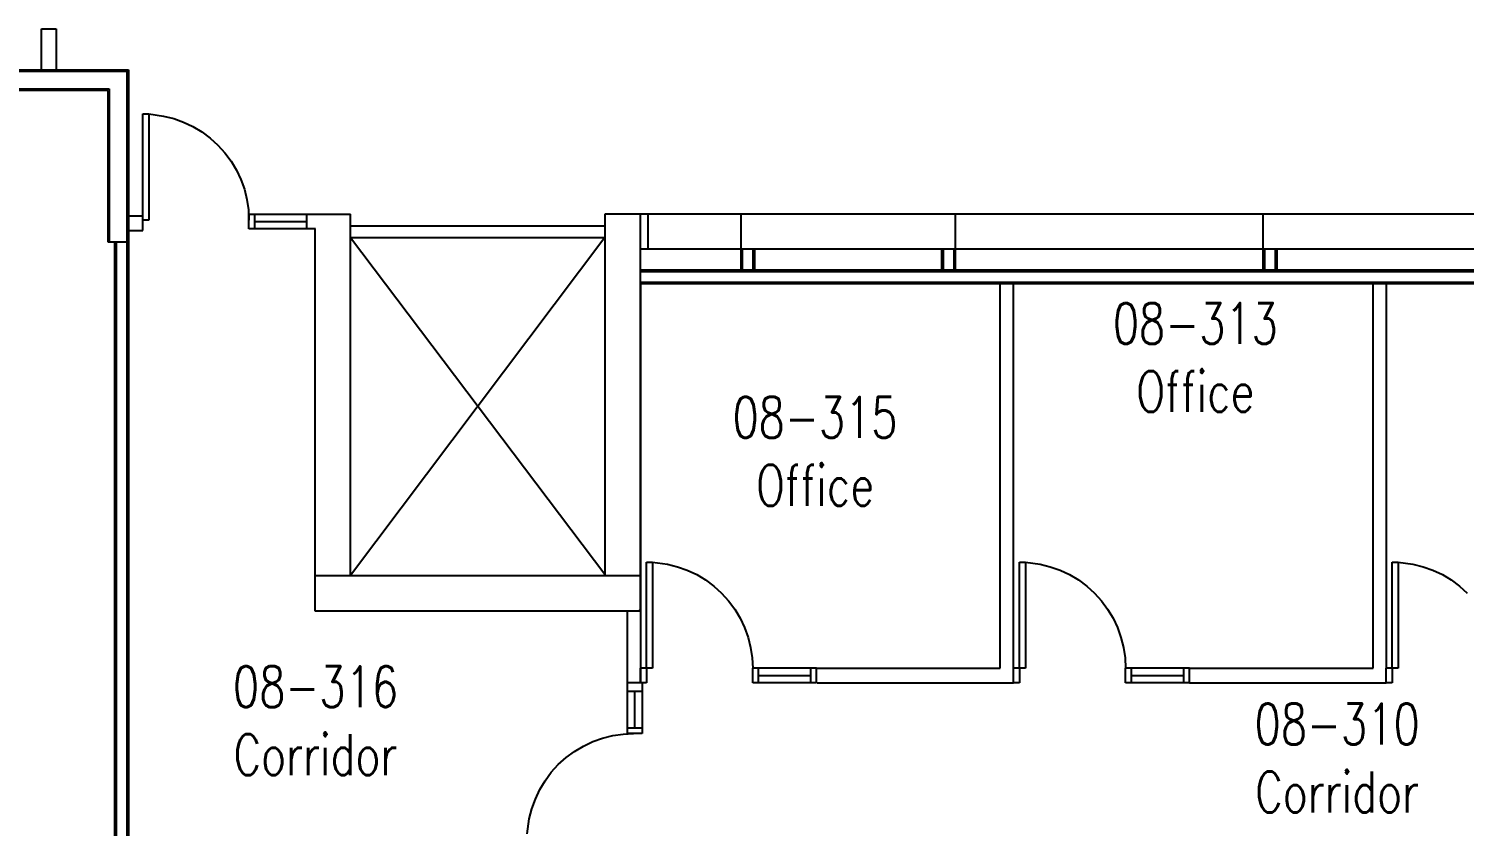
# Model space of a CAD drawing. Extents: x 11182 to 734459, y -1391328 to 152085.
# Drawn here: x 442760 to 455134, y -833694 to -826824 of the extents above; entities that cross this region are included whole.
import ezdxf
from ezdxf.enums import TextEntityAlignment as Align

# ---------------------------------------------------------------- set-up
doc = ezdxf.new("R2010")
doc.units = 0
doc.header["$LTSCALE"] = 500
doc.header["$MEASUREMENT"] = 0
for name, color, linetype in [('0_room_data', 7, 'CONTINUOUS'), ('1_Wall_Exist', 251, 'CONTINUOUS'), ('3_Text', 7, 'CONTINUOUS')]:
    doc.layers.add(name, color=color, linetype=linetype)
doc.styles.add('1_200', font='simplex.shx', dxfattribs={"width": 0.75, "height": 460})

# ---------------------------------------------------------------- blocks, each defined once
blk = doc.blocks.new('room_data')
at = {"layer": '3_Text', "style": '1_200', "width": 0.75}
for tag, p in [('ROOMNUM', (0, 0)), ('ROOMUSE', (0, -575))]:
    blk.add_attdef(tag, text='', height=345, dxfattribs=at).set_placement(p, align=Align.MIDDLE_CENTER)

msp = doc.modelspace()

# ---------------------------------------------------------------- linework, layer by layer
at = {"layer": '1_Wall_Exist'}
for p, q in [((442871, -826824), (442998, -826824)), ((442871, -827177), (442871, -826824)), ((442998, -826824), (442998, -827177)), ((442521, -827177), (443620, -827177)), ((443620, -827177), (443620, -837364)), ((442521, -827190), (443607, -827190)), ((443607, -827190), (443607, -837364)), ((443442, -827355), (434252, -827355)), ((442521, -827342), (443455, -827342)), ((443442, -827355), (443442, -828660)), ((443455, -827342), (443455, -828660)), ((443745, -827558), (443796, -827558)), ((443745, -828472), (443745, -827558)), ((443796, -827558), (443923, -827576)), ((443796, -827558), (443796, -828472)), ((443923, -827576), (444010, -827598)), ((444010, -827598), (444095, -827628)), ((444095, -827628), (444176, -827666)), ((444176, -827666), (444253, -827712)), ((444253, -827712), (444324, -827766)), ((444324, -827766), (444391, -827826)), ((444391, -827826), (444451, -827893)), ((444451, -827893), (444505, -827964)), ((444505, -827964), (444551, -828041)), ((444551, -828041), (444589, -828123)), ((444589, -828123), (444619, -828207)), ((444619, -828207), (444641, -828294)), ((444641, -828294), (444654, -828383)), ((444654, -828383), (444659, -828472)), ((443617, -828436), (443745, -828436)), ((443745, -828563), (443745, -828436)), ((443796, -828472), (443745, -828472)), ((444657, -828548), (444657, -828421)), ((444657, -828421), (445535, -828421)), ((444708, -828421), (444708, -828548)), ((444708, -828485), (445158, -828485)), ((445158, -828548), (445158, -828421)), ((445535, -831536), (445535, -828421)), ((445535, -828522), (447726, -828522)), ((457652, -828422), (447726, -828422)), ((447726, -828422), (447726, -831536)), ((448032, -828422), (448032, -831842)), ((448100, -828722), (448100, -828422)), ((448900, -828904), (448900, -828422)), ((450750, -828904), (450750, -828422)), ((453402, -828904), (453402, -828422)), ((443442, -828660), (443620, -828660)), ((443502, -837764), (443502, -828660)), ((443515, -828660), (443515, -837364)), ((443617, -828563), (443745, -828563)), ((445231, -828548), (444657, -828548)), ((445229, -831842), (445229, -828548)), ((445535, -828622), (447735, -831534)), ((447726, -828622), (445535, -831534)), ((445535, -828622), (447726, -828622)), ((456252, -828722), (448032, -828722)), ((448100, -828722), (448100, -828722)), ((448913, -828904), (448913, -828722)), ((449005, -828904), (449005, -828722)), ((449018, -828904), (449018, -828722)), ((450632, -828904), (450632, -828722)), ((450645, -828904), (450645, -828722)), ((450737, -828904), (450737, -828722)), ((453415, -828904), (453415, -828722)), ((453507, -828904), (453507, -828722)), ((453520, -828904), (453520, -828722)), ((457497, -828904), (448035, -828904)), ((457497, -828917), (448035, -828917)), ((457497, -829009), (448035, -829009)), ((457497, -829022), (448035, -829022)), ((448035, -829022), (448035, -832459)), ((451135, -832332), (451135, -829022)), ((451250, -832332), (451250, -829022)), ((454350, -832332), (454350, -829022)), ((454464, -832332), (454464, -829022)), ((448086, -831418), (448137, -831418)), ((448086, -832332), (448086, -831418)), ((448137, -831418), (448265, -831436)), ((448137, -831418), (448137, -832332)), ((448265, -831436), (448352, -831458)), ((448352, -831458), (448436, -831488)), ((448436, -831488), (448518, -831526)), ((451301, -831418), (451351, -831418)), ((451301, -832332), (451301, -831418)), ((451351, -831418), (451479, -831436)), ((451351, -831418), (451351, -832332)), ((451479, -831436), (451566, -831458)), ((451566, -831458), (451651, -831488)), ((451651, -831488), (451732, -831526)), ((454513, -831418), (454564, -831418)), ((454513, -832332), (454513, -831418)), ((454564, -831418), (454692, -831436)), ((454564, -831418), (454564, -832332)), ((454692, -831436), (454779, -831458)), ((454779, -831458), (454863, -831488)), ((454863, -831488), (454945, -831526)), ((448035, -831536), (445229, -831536)), ((448518, -831526), (448594, -831572)), ((448594, -831572), (448666, -831626)), ((448666, -831626), (448733, -831686)), ((451732, -831526), (451808, -831572)), ((451808, -831572), (451880, -831626)), ((451880, -831626), (451947, -831686)), ((454945, -831526), (455021, -831572)), ((455021, -831572), (455093, -831626)), ((455093, -831626), (455160, -831686)), ((448733, -831686), (448793, -831753)), ((448793, -831753), (448846, -831824)), ((451947, -831686), (452007, -831753)), ((452007, -831753), (452060, -831824)), ((448035, -831842), (445229, -831842)), ((447921, -832896), (447921, -831842)), ((448035, -831823), (448016, -831842)), ((448846, -831824), (448892, -831901)), ((452060, -831824), (452107, -831901)), ((448892, -831901), (448931, -831983)), ((448931, -831983), (448961, -832067)), ((452107, -831901), (452145, -831983)), ((452145, -831983), (452175, -832067)), ((448961, -832067), (448983, -832154)), ((452175, -832067), (452197, -832154)), ((448983, -832154), (448996, -832243)), ((448996, -832243), (449001, -832332)), ((452197, -832154), (452210, -832243)), ((452210, -832243), (452215, -832332)), ((448086, -832332), (448035, -832332)), ((448035, -832459), (448035, -832332)), ((448086, -832332), (448086, -832459)), ((448137, -832332), (448086, -832332)), ((449052, -832332), (449001, -832332)), ((449001, -832459), (449001, -832332)), ((449502, -832332), (449052, -832332)), ((449052, -832459), (449052, -832332)), ((449552, -832332), (449502, -832332)), ((449502, -832459), (449502, -832332)), ((449552, -832332), (451135, -832332)), ((449552, -832459), (449552, -832332)), ((451300, -832332), (451250, -832332)), ((451250, -832459), (451250, -832332)), ((451300, -832332), (451300, -832459)), ((451351, -832332), (451301, -832332)), ((452266, -832332), (452215, -832332)), ((452215, -832459), (452215, -832332)), ((452716, -832332), (452266, -832332)), ((452266, -832459), (452266, -832332)), ((452767, -832332), (452716, -832332)), ((452716, -832459), (452716, -832332)), ((452765, -832332), (454350, -832332)), ((452767, -832459), (452767, -832332)), ((454513, -832332), (454462, -832332)), ((454462, -832459), (454462, -832332)), ((454513, -832332), (454513, -832459)), ((454564, -832332), (454513, -832332)), ((448048, -832459), (447921, -832459)), ((448086, -832459), (448035, -832459)), ((448048, -832459), (448048, -832896)), ((449052, -832459), (449001, -832459)), ((449052, -832396), (449502, -832396)), ((449502, -832459), (449052, -832459)), ((449552, -832459), (449502, -832459)), ((449557, -832459), (451250, -832459)), ((451300, -832459), (451250, -832459)), ((452266, -832459), (452215, -832459)), ((452266, -832396), (452716, -832396)), ((452716, -832459), (452266, -832459)), ((452767, -832459), (452716, -832459)), ((452765, -832459), (454462, -832459)), ((454513, -832459), (454462, -832459)), ((448048, -832532), (447921, -832532)), ((447985, -832845), (447985, -832532)), ((447921, -832845), (448048, -832845)), ((447541, -833003), (447622, -832964)), ((447622, -832964), (447707, -832934)), ((447707, -832934), (447794, -832912)), ((447794, -832912), (447883, -832899)), ((447883, -832899), (447972, -832894)), ((448048, -832896), (447921, -832896)), ((447325, -833162), (447392, -833102)), ((447392, -833102), (447464, -833049)), ((447464, -833049), (447541, -833003)), ((447212, -833301), (447265, -833229)), ((447265, -833229), (447325, -833162)), ((447166, -833377), (447212, -833301)), ((447097, -833543), (447128, -833459)), ((447128, -833459), (447166, -833377)), ((447075, -833630), (447097, -833543)), ((447058, -833758), (447075, -833630))]:
    msp.add_line(p, q, dxfattribs=at)

# ---------------------------------------------------------------- block references
at = {"layer": '0_room_data', "xscale": 1.018417926029456, "yscale": 1.018417926029456, "zscale": 1.018417926029456}
for p, values in [((452816, -829363), {'ROOMNUM': '08-313', 'ROOMUSE': 'Office'}), ((449538, -830171), {'ROOMNUM': '08-315', 'ROOMUSE': 'Office'}), ((445232, -832491), {'ROOMNUM': '08-316', 'ROOMUSE': 'Corridor'}), ((454038, -832813), {'ROOMNUM': '08-310', 'ROOMUSE': 'Corridor'})]:
    msp.add_blockref('room_data', p, dxfattribs=at).add_auto_attribs(values)

doc.saveas('drawing.dxf')
